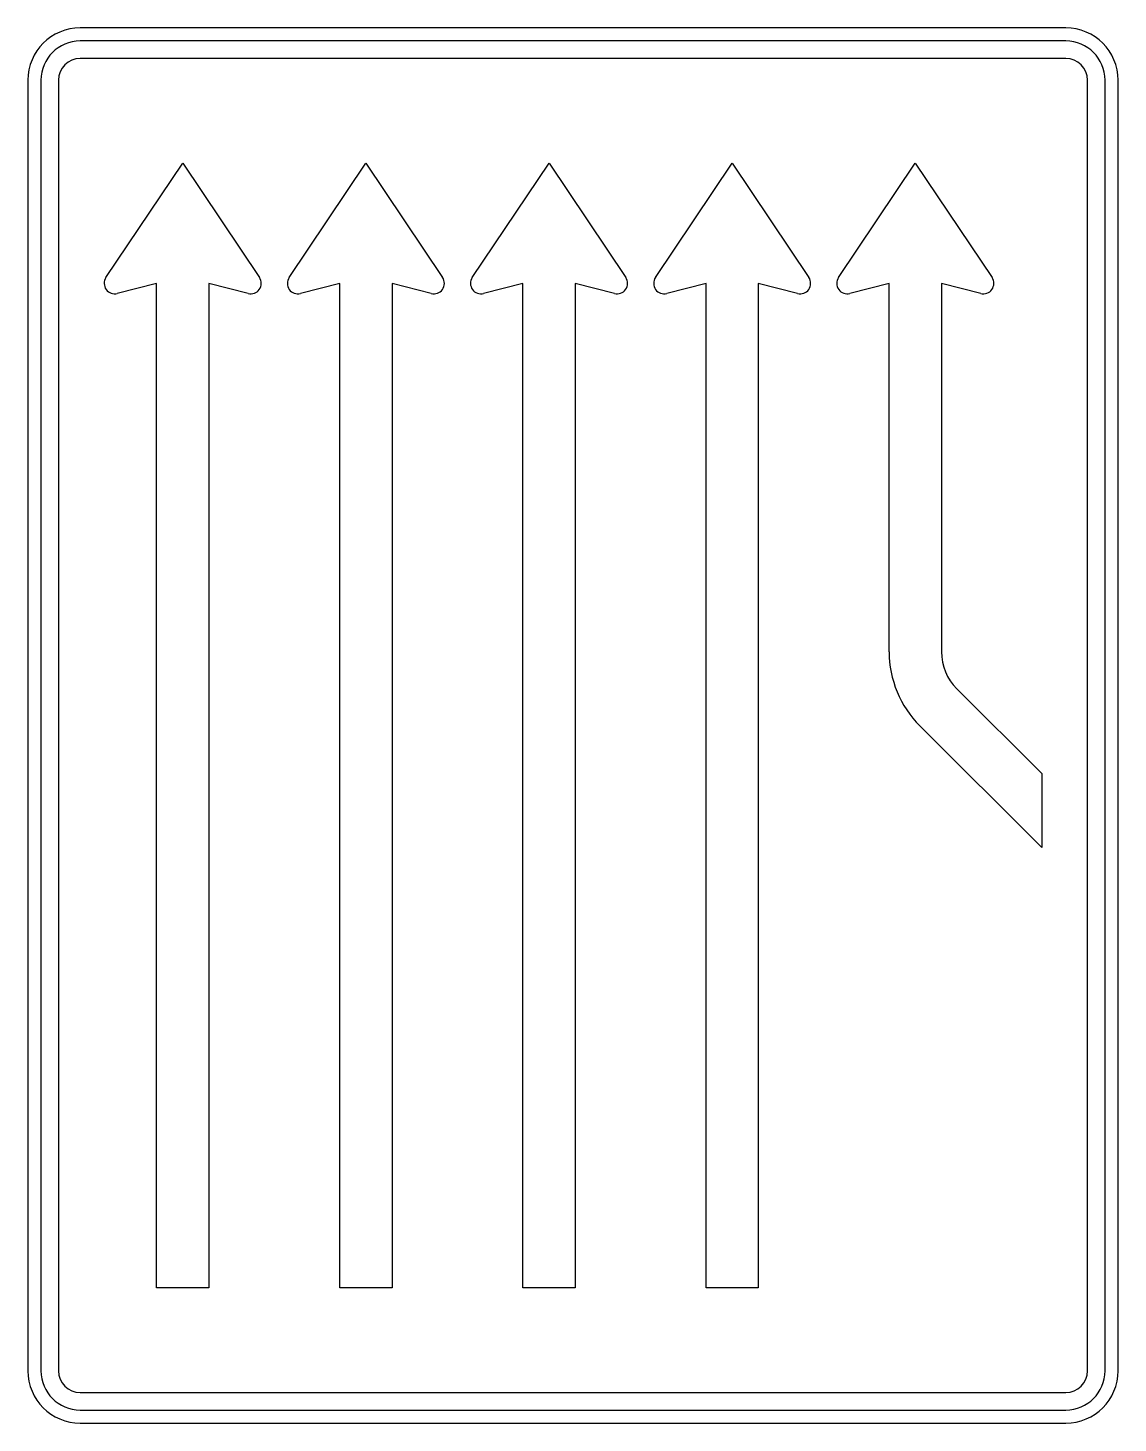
# Model space of a CAD drawing. Extents: x 0 to 1250, y 0 to 1600.
import ezdxf

# ---------------------------------------------------------------- set-up
doc = ezdxf.new("R2010")
doc.units = 0
doc.header["$LTSCALE"] = 25
doc.linetypes.add('AUSGEZOGEN', pattern=[0])
doc.layers.get('0').update_dxf_attribs({"linetype": 'AUSGEZOGEN'})

msp = doc.modelspace()

# ---------------------------------------------------------------- linework, layer by layer
for p, q in [((1190, 1600), (60, 1600)), ((1190, 1585), (60, 1585)), ((1190, 1565), (60, 1565)), ((0, 1540), (0, 60)), ((15, 1540), (15, 60)), ((35, 1540), (35, 60)), ((1215, 60), (1215, 1540)), ((1235, 60), (1235, 1540)), ((1250, 60), (1250, 1540)), ((89.5, 1313.7), (177.5, 1445)), ((177.5, 1445), (265.5, 1313.7)), ((299.5, 1313.7), (387.5, 1445)), ((387.5, 1445), (475.5, 1313.7)), ((509.5, 1313.7), (597.5, 1445)), ((597.5, 1445), (685.5, 1313.7)), ((719.5, 1313.7), (807.5, 1445)), ((807.5, 1445), (895.5, 1313.7)), ((929.5, 1313.7), (1017.5, 1445)), ((1017.5, 1445), (1105.5, 1313.7)), ((147.5, 1307), (102.5, 1295.4)), ((147.5, 155), (147.5, 1307)), ((252.5, 1295.4), (207.5, 1307)), ((207.5, 1307), (207.5, 155)), ((357.5, 1307), (312.5, 1295.4)), ((357.5, 155), (357.5, 1307)), ((462.5, 1295.4), (417.5, 1307)), ((417.5, 1307), (417.5, 155)), ((567.5, 1307), (522.5, 1295.4)), ((567.5, 155), (567.5, 1307)), ((672.5, 1295.4), (627.5, 1307)), ((627.5, 1307), (627.5, 155)), ((777.5, 1307), (732.5, 1295.4)), ((777.5, 155), (777.5, 1307)), ((837.5, 1307), (837.5, 155)), ((882.5, 1295.4), (837.5, 1307)), ((987.5, 1307), (942.5, 1295.4)), ((987.5, 884.5), (987.5, 1307)), ((1047.5, 1307), (1047.5, 884.5)), ((1092.5, 1295.4), (1047.5, 1307)), ((1065.1, 842.1), (1162.5, 744.8)), ((1162.5, 659.9), (1022.6, 799.6)), ((1162.5, 744.8), (1162.5, 659.9)), ((207.5, 155), (147.5, 155)), ((417.5, 155), (357.5, 155)), ((627.5, 155), (567.5, 155)), ((837.5, 155), (777.5, 155)), ((60, 35), (1190, 35)), ((60, 15), (1190, 15)), ((60, 0), (1190, 0))]:
    msp.add_line(p, q)
for centre, radius, start, end in [((60, 1540), 60, 90, 180), ((1190, 1540), 60, 0, 90), ((60, 1540), 45, 90, 180), ((1190, 1540), 45, 0, 90), ((60, 1540), 25, 90, 180), ((1190, 1540), 25, 0, 90), ((99.5, 1307), 12, 146.195, 284.475), ((255.5, 1307), 12, 255.525, 393.81), ((309.5, 1307), 12, 146.195, 284.475), ((465.5, 1307), 12, 255.525, 393.81), ((519.5, 1307), 12, 146.195, 284.475), ((675.5, 1307), 12, 255.525, 393.81), ((729.5, 1307), 12, 146.195, 284.475), ((885.5, 1307), 12, 255.525, 393.81), ((939.5, 1307), 12, 146.195, 284.475), ((1095.5, 1307), 12, 255.525, 393.81), ((1107.5, 884.5), 120, 180, 225), ((1107.5, 884.5), 60, 180, 225), ((60, 60), 60, 180, 270), ((60, 60), 45, 180, 270), ((60, 60), 25, 180, 270), ((1190, 60), 60, 270, 360), ((1190, 60), 45, 270, 360), ((1190, 60), 25, 270, 360)]:
    msp.add_arc(centre, radius, start, end)

doc.saveas('drawing.dxf')
